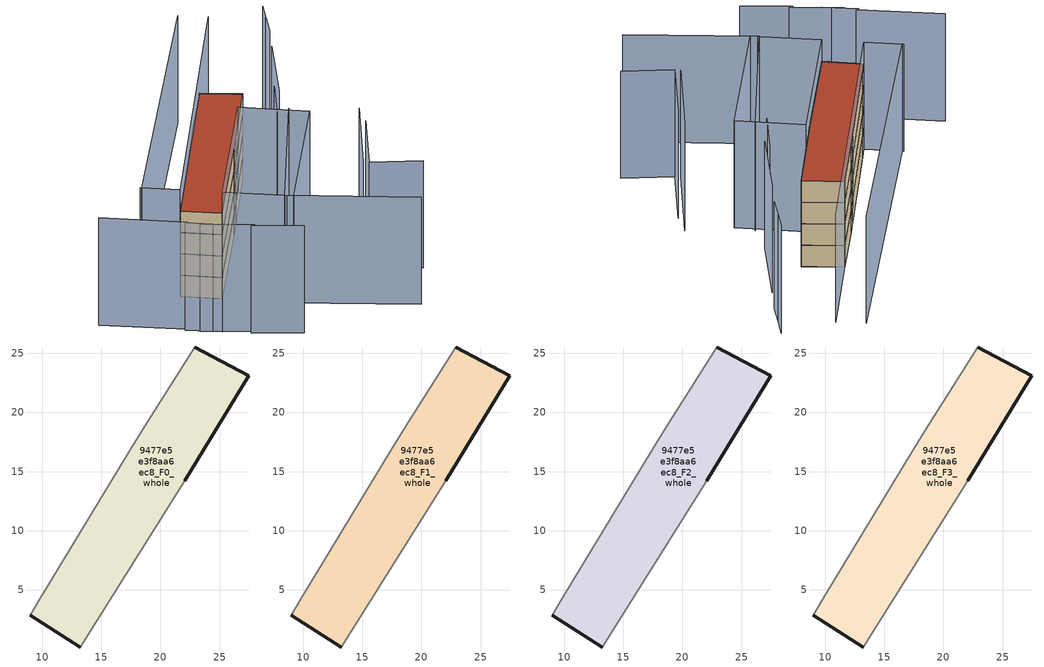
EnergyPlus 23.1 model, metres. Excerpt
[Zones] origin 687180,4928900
9477e5e3f8aa6ec8_F0_whole
 floor ground (EU_floor_Construction): 20.92,12.39 22.05,14.24 27.47,23.09 22.9,25.54 18.65,18.83 17.44,16.84 9.83,4.28 8.97,2.86 13.19,0.16 z0
 wall outside (EU_wall_Construction): 22.9,25.54 27.47,23.09 22.05,14.24 / 13.19,0.16 8.97,2.86 z0:3
 wall adiabatic (EU_wall_Construction): 8.97,2.86 9.83,4.28 17.44,16.84 18.65,18.83 22.9,25.54 / 22.05,14.24 20.92,12.39 13.19,0.16 z0:3
9477e5e3f8aa6ec8_F1_whole
 floor to 9477e5e3f8aa6ec8_F0_whole (EU_floor_Construction): 20.92,12.39 22.05,14.24 27.47,23.09 22.9,25.54 18.65,18.83 17.44,16.84 9.83,4.28 8.97,2.86 13.19,0.16 z3
 wall outside (EU_wall_Construction): 22.9,25.54 27.47,23.09 22.05,14.24 / 13.19,0.16 8.97,2.86 z3:6
 wall adiabatic (EU_wall_Construction): 8.97,2.86 9.83,4.28 17.44,16.84 18.65,18.83 22.9,25.54 / 22.05,14.24 20.92,12.39 13.19,0.16 z3:6
9477e5e3f8aa6ec8_F2_whole
 floor to 9477e5e3f8aa6ec8_F1_whole (EU_floor_Construction): 20.92,12.39 22.05,14.24 27.47,23.09 22.9,25.54 18.65,18.83 17.44,16.84 9.83,4.28 8.97,2.86 13.19,0.16 z6
 wall outside (EU_wall_Construction): 22.9,25.54 27.47,23.09 22.05,14.24 / 13.19,0.16 8.97,2.86 z6:9
 wall adiabatic (EU_wall_Construction): 8.97,2.86 9.83,4.28 17.44,16.84 18.65,18.83 22.9,25.54 / 22.05,14.24 20.92,12.39 13.19,0.16 z6:9
9477e5e3f8aa6ec8_F3_whole
 floor to 9477e5e3f8aa6ec8_F2_whole (EU_floor_Construction): 20.92,12.39 22.05,14.24 27.47,23.09 22.9,25.54 18.65,18.83 17.44,16.84 9.83,4.28 8.97,2.86 13.19,0.16 z9
 wall outside (EU_wall_Construction): 22.9,25.54 27.47,23.09 22.05,14.24 / 13.19,0.16 8.97,2.86 z9:12
 wall adiabatic (EU_wall_Construction): 8.97,2.86 9.83,4.28 17.44,16.84 18.65,18.83 22.9,25.54 / 22.05,14.24 20.92,12.39 13.19,0.16 z9:12
 roof outside (EU_roof_Construction): 27.47,23.09 22.05,14.24 20.92,12.39 13.19,0.16 8.97,2.86 9.83,4.28 17.44,16.84 18.65,18.83 22.9,25.54 z12
shading: 7.61,-5.1 13.35,-8.17 / 12.84,-8.2 18.5,-11.02 / 6.12,-4.08 9.89,-6.4 / -2.53,1.53 6.47,-4.11 / 31.24,-1.33 36.25,9.7 / 33.8,-11.54 19.47,-3.87 / 19.47,-3.87 28.73,13.43 / 37.68,-4.31 31.83,-1.7 / 31.83,-1.7 35.64,6.84 / 26.96,12.96 29.4,18.68 / 29.49,17.46 33.17,26.85 / 29.37,36.07 8.97,2.86 / 8.97,2.86 4.91,5.35 / 34.57,30.13 35.46,32.94 / 26.3,37.95 5.07,5.34 / 35.48,32.94 36.26,35.37 / 13.18,0.13 23.42,16.33 / 23.42,16.33 30.65,11.76 / 30.65,11.76 20.41,-4.44 / 20.41,-4.44 13.18,0.13 z0:15
[Building]
EU S2 Campaign: North Axis=0; Terrain=City; Solar Distribution=FullExterior
[Site:Location]
Bologna: Latitude=44.5; Longitude=11.25; Time Zone=1; Elevation=37
[SizingPeriod:WeatherFileDays]
AnnualSizingPeriod: Begin Month=1; Begin Day of Month=1; End Month=12; End Day of Month=31; Day of Week for Start Day=Monday; Use Weather File Daylight Saving Period=No; Use Weather File Rain and Snow Indicators=No
[MATERIAL]
EU_InternalMass_Material: Roughness=MediumRough; Thickness=0.1; Conductivity=1; Density=1800; Specific Heat=900; Thermal Absorptance=0.9; Solar Absorptance=0.7; Visible Absorptance=0.7
[MATERIAL:NOMASS] Roughness=MediumRough; Thermal Absorptance=0.9; Solar Absorptance=0.7; Visible Absorptance=0.7
Name | Thermal Resistance
EU_wall_NoMass | 0.818544
EU_roof_NoMass | 0.6448
EU_floor_NoMass | 0.806
[CONSTRUCTION]
EU_wall_Construction: EU_wall_NoMass
EU_roof_Construction: EU_roof_NoMass
EU_floor_Construction: EU_floor_NoMass
EU_InternalMass_Construction: EU_InternalMass_Material
[ZONE] Type=1; Multiplier=1; Ceiling Height=autocalculate; Volume=417.979; Floor Area=autocalculate; Part of Total Floor Area=Yes
9477e5e3f8aa6ec8_F0_whole; 9477e5e3f8aa6ec8_F1_whole; 9477e5e3f8aa6ec8_F2_whole; 9477e5e3f8aa6ec8_F3_whole
[INTERNALMASS] Construction=EU_InternalMass_Construction; Surface Area=135.543
Name | Zone or ZoneList
9477e5e3f8aa6ec8_F0_whole_EU_InternalMass | 9477e5e3f8aa6ec8_F0_whole
9477e5e3f8aa6ec8_F1_whole_EU_InternalMass | 9477e5e3f8aa6ec8_F1_whole
9477e5e3f8aa6ec8_F2_whole_EU_InternalMass | 9477e5e3f8aa6ec8_F2_whole
9477e5e3f8aa6ec8_F3_whole_EU_InternalMass | 9477e5e3f8aa6ec8_F3_whole
[OTHEREQUIPMENT] Fuel Type=Electricity; Design Level Calculation Method=Watts/Area; Power per Zone Floor Area=1; Fraction Latent=0; Fraction Radiant=0; Fraction Lost=0; Carbon Dioxide Generation Rate=0; EndUse Subcategory=EU_Step8_InternalGains
Name | Zone or ZoneList or Space or SpaceList | Schedule
EU_Step8_InternalGain_9477e5e3f8aa6ec8_F0_whole_f000 | 9477e5e3f8aa6ec8_F0_whole | EU_Step8_GainSchedule_9477e5e3f8aa6ec8_F0_whole_f000
EU_Step8_InternalGain_9477e5e3f8aa6ec8_F1_whole_f000 | 9477e5e3f8aa6ec8_F1_whole | EU_Step8_GainSchedule_9477e5e3f8aa6ec8_F1_whole_f000
EU_Step8_InternalGain_9477e5e3f8aa6ec8_F2_whole_f000 | 9477e5e3f8aa6ec8_F2_whole | EU_Step8_GainSchedule_9477e5e3f8aa6ec8_F2_whole_f000
EU_Step8_InternalGain_9477e5e3f8aa6ec8_F3_whole_f000 | 9477e5e3f8aa6ec8_F3_whole | EU_Step8_GainSchedule_9477e5e3f8aa6ec8_F3_whole_f000
[ZONEVENTILATION:DESIGNFLOWRATE] Schedule=EU_AlwaysOn; Design Flow Rate Calculation Method=AirChanges/Hour; Air Changes per Hour=0.708969; Ventilation Type=Natural; Fan Pressure Rise=0; Fan Total Efficiency=1; Constant Term Coefficient=1; Temperature Term Coefficient=0; Velocity Term Coefficient=0; Velocity Squared Term Coefficient=0; Minimum Indoor Temperature=-100; Maximum Indoor Temperature=100; Delta Temperature=-100; Minimum Outdoor Temperature=-100; Maximum Outdoor Temperature=100; Maximum Wind Speed=40
Name | Zone or ZoneList or Space or SpaceList
EU_ConstantAir_9477e5e3f8aa6ec8_F0_whole | 9477e5e3f8aa6ec8_F0_whole
EU_ConstantAir_9477e5e3f8aa6ec8_F1_whole | 9477e5e3f8aa6ec8_F1_whole
EU_ConstantAir_9477e5e3f8aa6ec8_F2_whole | 9477e5e3f8aa6ec8_F2_whole
EU_ConstantAir_9477e5e3f8aa6ec8_F3_whole | 9477e5e3f8aa6ec8_F3_whole
[HVACTEMPLATE:THERMOSTAT] Constant Heating Setpoint=20; Constant Cooling Setpoint=50
EU_HeatOnly_9477e5e3f8aa6ec8_F0_whole; EU_HeatOnly_9477e5e3f8aa6ec8_F1_whole; EU_HeatOnly_9477e5e3f8aa6ec8_F2_whole; EU_HeatOnly_9477e5e3f8aa6ec8_F3_whole
[HVACTEMPLATE:ZONE:IDEALLOADSAIRSYSTEM] System Availability Schedule=EU_AlwaysOn; Maximum Heating Supply Air Temperature=50; Minimum Cooling Supply Air Temperature=13; Maximum Heating Supply Air Humidity Ratio=0.0156; Minimum Cooling Supply Air Humidity Ratio=0.0077; Heating Limit=NoLimit; Cooling Limit=NoLimit; Heating Availability Schedule=EU_AlwaysOn; Cooling Availability Schedule=EU_CoolingOff; Dehumidification Control Type=ConstantSensibleHeatRatio; Cooling Sensible Heat Ratio=0.7; Dehumidification Setpoint=60; Humidification Control Type=None; Humidification Setpoint=30; Outdoor Air Method=None; Outdoor Air Flow Rate per Person=0.00944; Outdoor Air Flow Rate per Zone Floor Area=0; Outdoor Air Flow Rate per Zone=0; Demand Controlled Ventilation Type=None; Outdoor Air Economizer Type=NoEconomizer; Heat Recovery Type=None; Sensible Heat Recovery Effectiveness=0.7; Latent Heat Recovery Effectiveness=0.65
Name | Template Thermostat
9477e5e3f8aa6ec8_F0_whole | EU_HeatOnly_9477e5e3f8aa6ec8_F0_whole
9477e5e3f8aa6ec8_F1_whole | EU_HeatOnly_9477e5e3f8aa6ec8_F1_whole
9477e5e3f8aa6ec8_F2_whole | EU_HeatOnly_9477e5e3f8aa6ec8_F2_whole
9477e5e3f8aa6ec8_F3_whole | EU_HeatOnly_9477e5e3f8aa6ec8_F3_whole
[SIZING:ZONE] Zone Cooling Design Supply Air Temperature Input Method=SupplyAirTemperature; Zone Cooling Design Supply Air Temperature=13; Zone Heating Design Supply Air Temperature Input Method=SupplyAirTemperature; Zone Heating Design Supply Air Temperature=50; Zone Cooling Design Supply Air Humidity Ratio=0.008; Zone Heating Design Supply Air Humidity Ratio=0.008; Cooling Design Air Flow Method=DesignDay; Cooling Design Air Flow Rate=0; Cooling Minimum Air Flow per Zone Floor Area=0.000762; Cooling Minimum Air Flow=0; Cooling Minimum Air Flow Fraction=0.2; Heating Design Air Flow Method=DesignDay; Heating Design Air Flow Rate=0; Heating Maximum Air Flow per Zone Floor Area=0.002032; Heating Maximum Air Flow=0.141576; Heating Maximum Air Flow Fraction=0.3; Account for Dedicated Outdoor Air System=No; Dedicated Outdoor Air System Control Strategy=NeutralSupplyAir; Dedicated Outdoor Air Low Setpoint Temperature for Design=autosize; Dedicated Outdoor Air High Setpoint Temperature for Design=autosize; Zone Load Sizing Method=Sensible Load Only No Latent Load; Zone Latent Cooling Design Supply Air Humidity Ratio Input Method=HumidityRatioDifference; Zone Cooling Design Supply Air Humidity Ratio Difference=0.005; Zone Latent Heating Design Supply Air Humidity Ratio Input Method=HumidityRatioDifference; Zone Humidification Design Supply Air Humidity Ratio Difference=0.005
9477e5e3f8aa6ec8_F0_whole; 9477e5e3f8aa6ec8_F1_whole; 9477e5e3f8aa6ec8_F2_whole; 9477e5e3f8aa6ec8_F3_whole
[SCHEDULE:CONSTANT]
Name | Hourly Value
EU_AlwaysOn | 1
EU_CoolingOff | 0
[SCHEDULE:FILE] Column Number=1; Rows to Skip at Top=0; Number of Hours of Data=8760; Column Separator=Comma; Interpolate to Timestep=No; Minutes per Item=60; Adjust Schedule for Daylight Savings=Yes
Name | File
EU_Step8_GainSchedule_9477e5e3f8aa6ec8_F0_whole_f000 | ../../schedules/9477e5e3f8aa6ec8/9477e5e3f8aa6ec8_F0_whole_f000_gain.csv
EU_Step8_GainSchedule_9477e5e3f8aa6ec8_F1_whole_f000 | ../../schedules/9477e5e3f8aa6ec8/9477e5e3f8aa6ec8_F1_whole_f000_gain.csv
EU_Step8_GainSchedule_9477e5e3f8aa6ec8_F2_whole_f000 | ../../schedules/9477e5e3f8aa6ec8/9477e5e3f8aa6ec8_F2_whole_f000_gain.csv
EU_Step8_GainSchedule_9477e5e3f8aa6ec8_F3_whole_f000 | ../../schedules/9477e5e3f8aa6ec8/9477e5e3f8aa6ec8_F3_whole_f000_gain.csv
